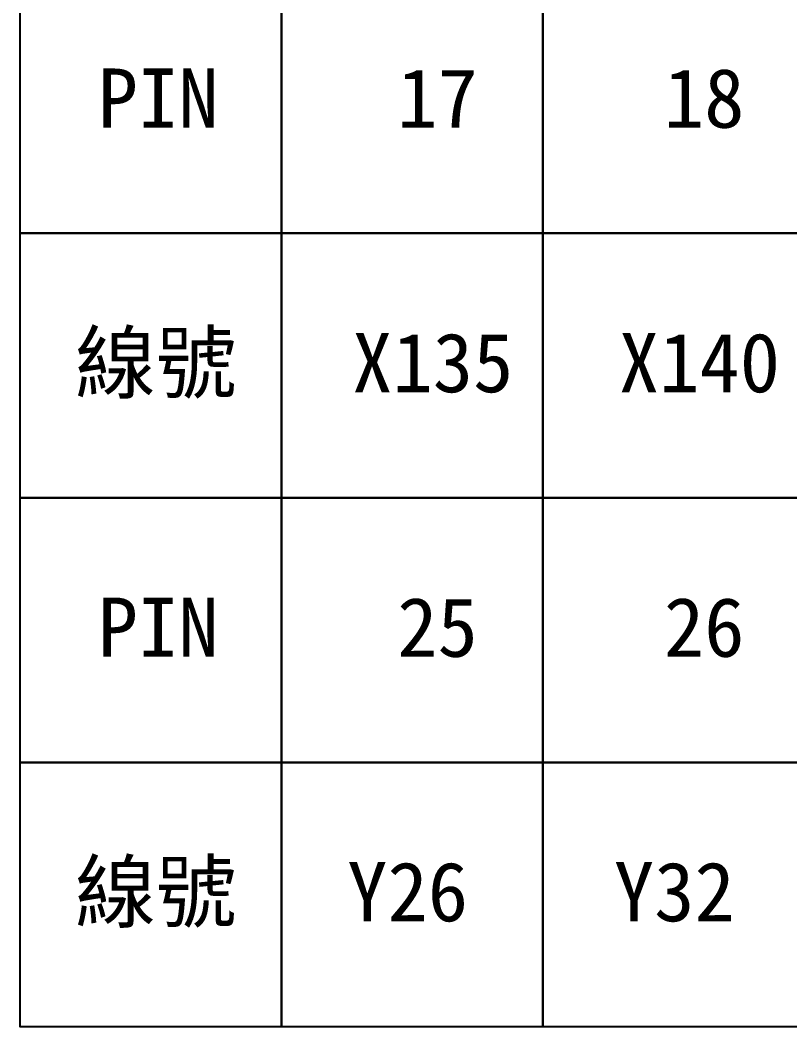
# Model space of a CAD drawing. Extents: x 926 to 1213, y 3 to 207.
# Drawn here: x 964.67 to 997.15, y 62.6 to 105.07 of the extents above; entities that cross this region are included whole.
import ezdxf

# ---------------------------------------------------------------- set-up
doc = ezdxf.new("R2010")
doc.units = 0
doc.layers.get('0').update_dxf_attribs({"linetype": 'CONTINUOUS'})
doc.layers.add('圖框層', color=7, linetype='CONTINUOUS')
doc.styles.add('STSL', font='KAIU.TTF')

msp = doc.modelspace()

# ---------------------------------------------------------------- linework, layer by layer
for points in [[(964.668, 107.233), (975.695, 107.233), (975.695, 96.073), (964.668, 96.073)], [(975.695, 107.233), (986.722, 107.233), (986.722, 96.073), (975.695, 96.073)], [(986.722, 107.233), (997.749, 107.233), (997.749, 96.073), (986.722, 96.073)], [(964.668, 96.073), (975.695, 96.073), (975.695, 84.914), (964.668, 84.914)], [(975.695, 96.073), (986.722, 96.073), (986.722, 84.914), (975.695, 84.914)], [(986.722, 96.073), (997.749, 96.073), (997.749, 84.914), (986.722, 84.914)], [(964.668, 84.914), (975.695, 84.914), (975.695, 73.755), (964.668, 73.755)], [(975.695, 84.914), (986.722, 84.914), (986.722, 73.755), (975.695, 73.755)], [(986.722, 84.914), (997.749, 84.914), (997.749, 73.755), (986.722, 73.755)], [(964.668, 73.755), (975.695, 73.755), (975.695, 62.596), (964.668, 62.596)], [(975.695, 73.755), (986.722, 73.755), (986.722, 62.596), (975.695, 62.596)], [(986.722, 73.755), (997.749, 73.755), (997.749, 62.596), (986.722, 62.596)]]:
    msp.add_lwpolyline(points, close=True)

# ---------------------------------------------------------------- texts
at = {"layer": '圖框層', "color": 4, "style": 'STSL'}
for s, p in [('PIN', (967.938, 100.526)), ('17', (980.581, 100.526)), ('18', (991.836, 100.526)), ('線號', (966.985, 89.367)), ('X135', (978.682, 89.367)), ('X140', (989.937, 89.367)), ('PIN', (967.938, 78.208)), ('25', (980.581, 78.208)), ('26', (991.836, 78.208)), ('線號', (966.985, 67.049)), ('Y26', (978.471, 67.049)), ('Y32', (989.726, 67.049))]:
    msp.add_text(s, height=2.5, dxfattribs=at).set_placement(p)

doc.saveas('drawing.dxf')
